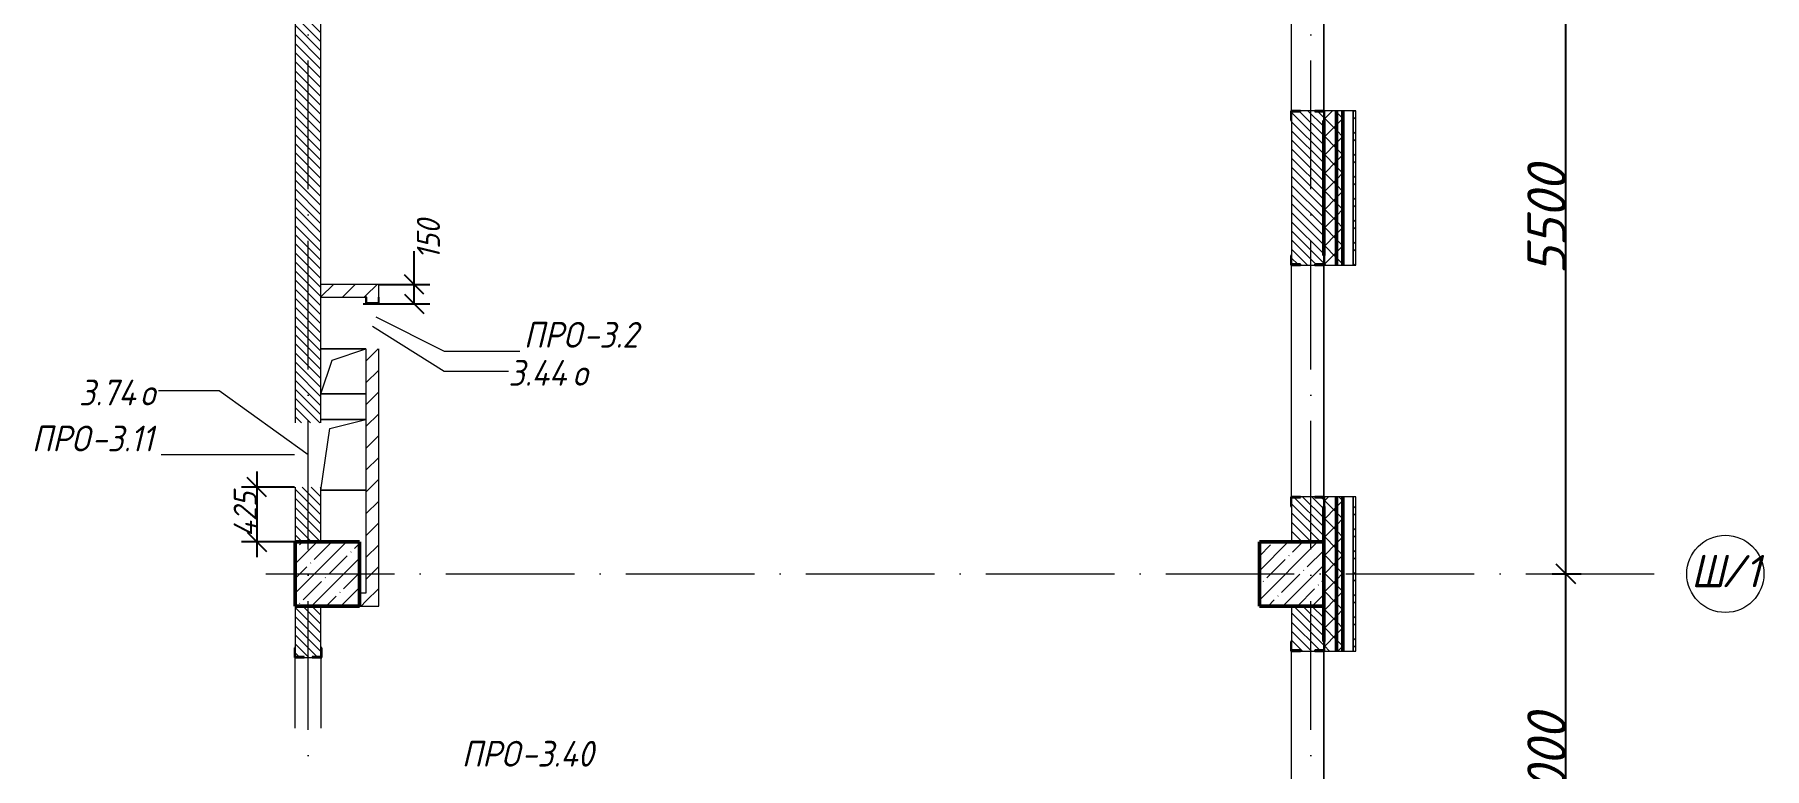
# Model space of a CAD drawing. Header units: millimetres. Extents: x -537608 to 253996, y -217170 to 186033.
# Drawn here: x -87463 to -74007, y 119004 to 124707 of the extents above; entities that cross this region are included whole.
import ezdxf

# ---------------------------------------------------------------- set-up
doc = ezdxf.new("R2010")
doc.units = ezdxf.units.MM
doc.linetypes.add('50_200_ШТРИХ_1Т_ш5_п1_п1_', pattern=[1400, 1000, -200, 0, -200])
for name, color, linetype, lineweight in [('A-____-____-DIMS', 7, 'Continuous', 9), ('A-FLOR-____-OTLN', 7, 'Continuous', 9), ('A-GENM-____-IDEN', 7, 'Continuous', 9), ('A-GENM-____-MCUT', 7, 'Continuous', 25), ('A-GENM-____-OTLN', 7, 'Continuous', 9), ('A-GENM-____-OTLN-1', 7, 'Continuous', 25), ('A-GLAZ-____-IDEN', 7, 'Continuous', 9), ('A-WALL-____-MCUT-2', 7, 'Continuous', 50), ('A-WALL-____-MCUT-3', 7, 'Continuous', 9), ('A-WALL-____-OTLN', 7, 'Continuous', 9), ('A-WALL-____-PATT-1', 7, 'Continuous', 9), ('A-WALL-FNSH-MCUT-1', 7, 'Continuous', 9), ('I-WALL-____-OTLN', 7, 'Continuous', 9), ('S-COLS-____-MCUT', 7, 'Continuous', 50), ('S-COLS-____-OTLN', 7, 'Continuous', 9), ('S-GRID-____-IDEN', 7, 'Continuous', 9), ('S-GRID-____-OTLN-1', 7, '50_200_ШТРИХ_1Т_ш5_п1_п1_', 9)]:
    doc.layers.add(name, color=color, linetype=linetype, lineweight=lineweight)
doc.styles.add('ISOCPEUR_I', font='isocpeui.ttf', dxfattribs={"height": 300})
doc.styles.add('ISOCPEUR_I_10', font='isocpeui.ttf', dxfattribs={"width": 0.9, "height": 180})
doc.styles.add('ISOCPEUR_I_9', font='isocpeui.ttf', dxfattribs={"width": 0.9, "height": 250})
doc.dimstyles.new('ISO-1_8_0_9К_СРЕДНИЙ_Кладочные_3', dxfattribs={"dimscale": 304.8, "dimtxt": 179.276612, "dimasz": 0.492126, "dimexe": 0.393701, "dimexo": 0, "dimgap": 0, "dimtad": 1, "dimdec": 3, "dimrnd": 0.001, "dimdsep": 46, "dimtxsty": 'ISOCPEUR_I_10', "dimblk1": 'OBLIQUE', "dimblk2": 'OBLIQUE', "dimsah": 1, "dimcen": 0.09, "dimdle": 0.393701, "dimazin": 0, "dimtfac": 1, "dimtdec": 4, "dimtix": 1, "dimtmove": 0, "dimatfit": 3, "dimfxl": 1, "dimtvp": 1, "dimtolj": 1, "dimtzin": 0, "dimarcsym": 2})
doc.dimstyles.new('ISO-1_8_0_9К_СРЕДНИЙ_Кладочные_4', dxfattribs={"dimscale": 304.8, "dimtxt": 179.276612, "dimasz": 0.492126, "dimexe": 0.393701, "dimexo": 0, "dimgap": 0, "dimtad": 1, "dimdec": 3, "dimrnd": 0.001, "dimdsep": 46, "dimtxsty": 'ISOCPEUR_I_10', "dimblk1": 'OBLIQUE', "dimblk2": 'OBLIQUE', "dimsah": 1, "dimcen": 0.09, "dimdle": 0.393701, "dimazin": 0, "dimtfac": 1, "dimtdec": 4, "dimtix": 1, "dimtmove": 1, "dimatfit": 3, "dimfxl": 1, "dimtvp": 1, "dimtolj": 1, "dimtzin": 0, "dimarcsym": 2})
doc.dimstyles.new('ISO-2_5_0_9К_БОЛЬШОЙ_ОСИ', dxfattribs={"dimscale": 304.8, "dimtxt": 248.995294, "dimasz": 0.492126, "dimexe": 0.393701, "dimexo": 0, "dimgap": 0, "dimtad": 1, "dimdec": 0, "dimzin": 0, "dimdsep": 46, "dimtxsty": 'ISOCPEUR_I', "dimblk1": 'OBLIQUE', "dimblk2": 'OBLIQUE', "dimsah": 1, "dimcen": 0.09, "dimdle": 0.393701, "dimazin": 0, "dimtfac": 1, "dimtdec": 4, "dimtix": 1, "dimtmove": 0, "dimatfit": 3, "dimfxl": 1, "dimtvp": 1, "dimtolj": 1, "dimtzin": 0, "dimarcsym": 2})
pattern_1 = [(45, (-178684.97, 83184.24), (-70.71068, 70.71068), []), (135, (-178684.97, 83184.24), (-70.71068, -70.71068), [])]
pattern_2 = [(135, (-178684.97, 83184.237), (-35.35534, -35.35534), [])]
pattern_3 = [(45, (-178684.97, 83184.24), (-84.85281, 84.85281), [])]

# ---------------------------------------------------------------- blocks, each defined once
blk = doc.blocks.new('BSC_Колонна _Прямоугольная - 500х500-V35-АР1_План отверстий 3 этажа в осях 1-64_А-ГГ')
at = {"layer": 'S-COLS-____-OTLN'}
h = blk.add_hatch(dxfattribs=at)
h.set_pattern_fill('FP_72', color=256, style=0, pattern_type=2)
h.set_pattern_definition([(45, (-101000, -37331.04), (-114.04925, 114.04925), []), (45, (-100885.95, -37331.04), (-114.04925, 114.04925), [201.613, -40.323, 3.353, -36.97])])
h.paths.add_polyline_path([(-250, -250), (250, -250), (250, 250), (-250, 250)], flags=0)
at = {"layer": 'S-COLS-____-MCUT'}
for p, q in [((250, 250), (-250, 250)), ((-250, 250), (-250, -250)), ((250, -250), (250, 250)), ((-250, -250), (250, -250))]:
    blk.add_line(p, q, dxfattribs=at)
blk = doc.blocks.new('BSC_Колонна _Прямоугольная - 500х500-V36-АР1_План отверстий 3 этажа в осях 1-64_А-ГГ')
at = {"layer": 'S-COLS-____-OTLN'}
h = blk.add_hatch(dxfattribs=at)
h.set_pattern_fill('FP_73', color=256, style=0, pattern_type=2)
h.set_pattern_definition([(45, (-93500, -37331.04), (-114.04925, 114.04925), []), (45, (-93385.95, -37331.04), (-114.04925, 114.04925), [201.613, -40.323, 3.353, -36.97])])
h.paths.add_polyline_path([(-250, -250), (250, -250), (250, 250), (-250, 250)], flags=0)
at = {"layer": 'S-COLS-____-MCUT'}
for p, q in [((250, 250), (-250, 250)), ((-250, 250), (-250, -250)), ((250, -250), (250, 250)), ((-250, -250), (250, -250))]:
    blk.add_line(p, q, dxfattribs=at)
blk = doc.blocks.new('Фахверк_СКБ_Уголок - 250_2700-27497298-АР1_План отверстий 3 этажа в осях 1-64_А-ГГ')
at = {"layer": 'A-GENM-____-MCUT'}
for p, q in [((200, 181), (125, 181)), ((125, 181), (125, 106)), ((131, 106), (131, 175)), ((131, 175), (200, 175)), ((200, 175), (200, 181)), ((125, 106), (131, 106)), ((131, -6), (125, -6)), ((125, -6), (125, -81)), ((125, -81), (200, -81)), ((131, -75), (131, -6)), ((200, -75), (131, -75)), ((200, -81), (200, -75))]:
    blk.add_line(p, q, dxfattribs=at)
blk = doc.blocks.new('Фахверк_СКБ_Уголок - 200_3960-28268576-АР1_План отверстий 3 этажа в осях 1-64_А-ГГ')
at = {"layer": 'A-GENM-____-MCUT'}
for p, q in [((200, 156), (125, 156)), ((125, 156), (125, 81)), ((131, 81), (131, 150)), ((131, 150), (200, 150)), ((200, 150), (200, 156)), ((125, 81), (131, 81)), ((131, 19), (125, 19)), ((125, 19), (125, -56)), ((131, -50), (131, 19)), ((125, -56), (200, -56)), ((200, -50), (131, -50)), ((200, -56), (200, -50))]:
    blk.add_line(p, q, dxfattribs=at)
blk = doc.blocks.new('AR_Отверстие прямоугольное _в плите_ - AR_Отверстие прямоугольное _в плите_-30552844-АР1_План отверстий 3 этажа в осях 1-64_А-ГГ')
at = {"layer": 'A-GENM-____-OTLN'}
for p, q in [((175, 175), (-175, 175)), ((-87, 87), (175, 175)), ((-175, -175), (-87, 87)), ((-175, -175), (175, -175))]:
    blk.add_line(p, q, dxfattribs=at)
blk = doc.blocks.new('AR_Отверстие прямоугольное _в плите_ - AR_Отверстие прямоугольное _в плите_-30552585-АР1_План отверстий 3 этажа в осях 1-64_А-ГГ')
at = {"layer": 'A-GENM-____-OTLN'}
for p, q in [((175, 275), (-175, 275)), ((-105, 205), (175, 275)), ((-175, -275), (-105, 205)), ((-175, -275), (175, -275))]:
    blk.add_line(p, q, dxfattribs=at)
blk = doc.blocks.new('154_Фахверк_СКБ_Швеллер - Тип_100_3960_зеркало-28515619-АР1_План отверстий 3 этажа в осях 1-64_А-ГГ')
at = {"layer": 'A-GENM-____-MCUT'}
for p, q in [((175, 50), (125, 50)), ((125, 50), (125, -50)), ((128, 47), (175, 47)), ((128, -47), (128, 47)), ((175, 47), (175, 50)), ((125, -50), (175, -50)), ((175, -47), (128, -47)), ((175, -50), (175, -47))]:
    blk.add_line(p, q, dxfattribs=at)
blk = doc.blocks.new('Ось сетки - Круг_Ø6_00__ISO-2_5_0_9K_-25732049-АР1_План отверстий 3 этажа в осях 1-64_А-ГГ')
at = {"layer": 'S-GRID-____-IDEN'}
blk.add_circle((0, 0), 3, dxfattribs=at)
blk = doc.blocks.new('_Oblique')
at = {"color": 0, "linetype": 'ByBlock', "lineweight": -2}
blk.add_line((-0.5, -0.5), (0.5, 0.5), dxfattribs=at)
blk = doc.blocks.new('*D1164')
at = {"layer": 'A-____-____-DIMS', "color": 0, "lineweight": -2, "transparency": 16777216}
for p, q in [((-75551, 117395), (-75551, 120635)), ((-75657, 120515), (-75431, 120515)), ((-75657, 117515), (-75431, 117515))]:
    blk.add_line(p, q, dxfattribs=at)
at = {"layer": 'Defpoints', "color": 0, "transparency": 16777216}
for p in [(-75657, 120515), (-75551, 120515), (-75657, 117515)]:
    blk.add_point(p, dxfattribs=at)
at = {"layer": 'A-____-____-DIMS', "color": 0, "lineweight": -2, "transparency": 16777216, "xscale": 150, "yscale": 150, "zscale": 150}
for p, rotation in [((-75551, 120515), 90), ((-75551, 117515), 270)]:
    blk.add_blockref('_Oblique', p, dxfattribs=dict(at, rotation=rotation))
at = {"layer": 'A-____-____-DIMS', "color": 0, "transparency": 16777216, "insert": (-75701, 119015), "char_height": 300, "width": 758.48, "attachment_point": 5, "rotation": 90, "style": 'ISOCPEUR_I'}
blk.add_mtext('\\A1;3000', dxfattribs=at)
blk = doc.blocks.new('*D1165')
at = {"layer": 'A-____-____-DIMS', "color": 0, "lineweight": -2, "transparency": 16777216}
for p, q in [((-75551, 120395), (-75551, 126135)), ((-75657, 126015), (-75431, 126015)), ((-75657, 120515), (-75431, 120515))]:
    blk.add_line(p, q, dxfattribs=at)
at = {"layer": 'Defpoints', "color": 0, "transparency": 16777216}
for p in [(-75657, 126015), (-75551, 126015), (-75657, 120515)]:
    blk.add_point(p, dxfattribs=at)
at = {"layer": 'A-____-____-DIMS', "color": 0, "lineweight": -2, "transparency": 16777216, "xscale": 150, "yscale": 150, "zscale": 150}
for p, rotation in [((-75551, 126015), 90), ((-75551, 120515), 270)]:
    blk.add_blockref('_Oblique', p, dxfattribs=dict(at, rotation=rotation))
at = {"layer": 'A-____-____-DIMS', "color": 0, "transparency": 16777216, "insert": (-75701, 123265), "char_height": 300, "width": 758.48, "attachment_point": 5, "rotation": 90, "style": 'ISOCPEUR_I'}
blk.add_mtext('\\A1;5500', dxfattribs=at)
blk = doc.blocks.new('*D1248')
at = {"layer": 'A-____-____-DIMS', "color": 0, "lineweight": -2, "transparency": 16777216}
for p, q in [((-85734, 121310), (-85734, 120645)), ((-85441, 121190), (-85854, 121190)), ((-85435, 120765), (-85854, 120765))]:
    blk.add_line(p, q, dxfattribs=at)
at = {"layer": 'Defpoints', "color": 0, "transparency": 16777216}
for p in [(-85441, 121190), (-85734, 120765), (-85435, 120765)]:
    blk.add_point(p, dxfattribs=at)
at = {"layer": 'A-____-____-DIMS', "color": 0, "lineweight": -2, "transparency": 16777216, "xscale": 150, "yscale": 150, "zscale": 150}
for p, rotation in [((-85734, 121190), 90), ((-85734, 120765), 270)]:
    blk.add_blockref('_Oblique', p, dxfattribs=dict(at, rotation=rotation))
at = {"layer": 'A-____-____-DIMS', "color": 0, "transparency": 16777216, "insert": (-85824, 120978), "char_height": 180, "width": 426.13, "attachment_point": 5, "rotation": 90, "style": 'ISOCPEUR_I_10'}
blk.add_mtext('\\A1;425', dxfattribs=at)
blk = doc.blocks.new('*D1252')
at = {"layer": 'A-____-____-DIMS', "color": 0, "lineweight": -2, "transparency": 16777216}
for p, q in [((-84509, 122765), (-84509, 123023)), ((-84509, 122615), (-84509, 122885)), ((-84785, 122765), (-84389, 122765)), ((-84907, 122615), (-84389, 122615))]:
    blk.add_line(p, q, dxfattribs=at)
at = {"layer": 'Defpoints', "color": 0, "transparency": 16777216}
for p in [(-84785, 122765), (-84907, 122615), (-84509, 122615)]:
    blk.add_point(p, dxfattribs=at)
at = {"layer": 'A-____-____-DIMS', "color": 0, "lineweight": -2, "transparency": 16777216, "xscale": 150, "yscale": 150, "zscale": 150}
for p, rotation in [((-84509, 122765), 90), ((-84509, 122615), 270)]:
    blk.add_blockref('_Oblique', p, dxfattribs=dict(at, rotation=rotation))
at = {"layer": 'A-____-____-DIMS', "color": 0, "transparency": 16777216, "insert": (-84489, 122959), "char_height": 180, "width": 368.21, "attachment_point": 1, "rotation": 90, "line_spacing_factor": 1.149209, "style": 'ISOCPEUR_I_10'}
blk.add_mtext('\\A1;150', dxfattribs=at)

msp = doc.modelspace()

# ---------------------------------------------------------------- hatches: boundary and pattern name
at = {"layer": 'A-WALL-____-PATT-1'}
h = msp.add_hatch(dxfattribs=at)
h.set_pattern_fill('FP_1', color=256, style=0, pattern_type=2)
h.set_pattern_definition(pattern_1)
h.paths.add_polyline_path([(-77334.9702, 81165.2788), (-77334.9702, 82115.2788), (-77428.9702, 82115.2788), (-77428.9702, 82040.2788), (-77434.9702, 82040.2788), (-77434.9702, 81165.2788)], flags=0)
h.paths.add_polyline_path([(-77428.9702, 83915.2788), (-77334.9702, 83915.2788), (-77334.9702, 85115.2788), (-77428.9702, 85115.2788), (-77428.9702, 85040.2788), (-77434.9702, 85040.2788), (-77434.9702, 83990.2788), (-77428.9702, 83990.2788), (-77428.9702, 83918.2901)], flags=0)
h.paths.add_polyline_path([(-77334.9702, 86915.2788), (-77334.9702, 88115.2788), (-77428.9702, 88115.2788), (-77428.9702, 88040.2788), (-77434.9702, 88040.2788), (-77434.9702, 86990.2788), (-77428.9702, 86990.2788), (-77428.9702, 86915.2788)], flags=0)
h.paths.add_polyline_path([(-77334.9702, 89915.2788), (-77334.9702, 91115.2788), (-77428.9702, 91115.2788), (-77428.9702, 91040.2788), (-77434.9702, 91040.2788), (-77434.9702, 89990.2788), (-77428.9702, 89990.2788), (-77428.9702, 89915.2788)], flags=0)
h.paths.add_polyline_path([(-77428.9702, 92915.2788), (-77334.9702, 92915.2788), (-77334.9702, 94115.2788), (-77428.9702, 94115.2788), (-77428.9702, 94040.2788), (-77434.9702, 94040.2788), (-77434.9702, 92990.2788), (-77428.9702, 92990.2788), (-77428.9702, 92921.2788)], flags=0)
h.paths.add_polyline_path([(-77428.9702, 98915.2788), (-77334.9702, 98915.2788), (-77334.9702, 100115.2788), (-77428.9702, 100115.2788), (-77428.9702, 100040.2788), (-77434.9702, 100040.2788), (-77434.9702, 98990.2788), (-77428.9702, 98990.2788), (-77428.9702, 98921.2788)], flags=0)
h.paths.add_polyline_path([(-77428.9702, 101915.2788), (-77334.9702, 101915.2788), (-77334.9702, 103115.2788), (-77428.9702, 103115.2788), (-77428.9702, 103040.2788), (-77434.9702, 103040.2788), (-77434.9702, 101990.2788), (-77428.9702, 101990.2788), (-77428.9702, 101921.2788)], flags=0)
h.paths.add_polyline_path([(-77334.9702, 104915.2788), (-77334.9702, 106115.2788), (-77428.9702, 106115.2788), (-77428.9702, 106040.2788), (-77434.9702, 106040.2788), (-77434.9702, 104990.2788), (-77428.9702, 104990.2788), (-77428.9702, 104915.2788)], flags=0)
h.paths.add_polyline_path([(-77428.9702, 107915.2788), (-77334.9702, 107915.2788), (-77334.9702, 109115.2788), (-77428.9702, 109115.2788), (-77428.9702, 109040.2788), (-77434.9702, 109040.2788), (-77434.9702, 107990.2788), (-77428.9702, 107990.2788), (-77428.9702, 107921.2788)], flags=0)
h.paths.add_polyline_path([(-77334.9702, 110915.2788), (-77334.9702, 112115.2788), (-77428.9702, 112115.2788), (-77428.9702, 112040.2788), (-77434.9702, 112040.2788), (-77434.9702, 110990.2788), (-77428.9702, 110990.2788), (-77428.9702, 110915.2788)], flags=0)
h.paths.add_polyline_path([(-77334.9702, 116915.2788), (-77334.9702, 118115.2788), (-77428.9702, 118115.2788), (-77428.9702, 118040.2788), (-77434.9702, 118040.2788), (-77434.9702, 116990.2788), (-77428.9702, 116990.2788), (-77428.9702, 116915.2788)], flags=0)
h.paths.add_polyline_path([(-77428.9702, 119915.2788), (-77334.9702, 119915.2788), (-77334.9702, 121115.2788), (-77428.9702, 121115.2788), (-77428.9702, 121040.2788), (-77434.9702, 121040.2788), (-77434.9702, 119990.2788), (-77428.9702, 119990.2788), (-77428.9702, 119921.2788)], flags=0)
h.paths.add_polyline_path([(-77334.9702, 122915.2788), (-77334.9702, 124115.2788), (-77428.9702, 124115.2788), (-77428.9702, 124040.2788), (-77434.9702, 124040.2788), (-77434.9702, 122990.2788), (-77428.9702, 122990.2788), (-77428.9702, 122915.2788)], flags=0)
h.paths.add_polyline_path([(-77334.9702, 128915.2788), (-77334.9702, 129980.2788), (-77434.9702, 129980.2788), (-77434.9702, 128990.2788), (-77428.9702, 128990.2788), (-77428.9702, 128915.2788)], flags=0)
h = msp.add_hatch(dxfattribs=at)
h.set_pattern_fill('FP_1', color=256, style=0, pattern_type=2)
h.set_pattern_definition(pattern_1)
h.paths.add_polyline_path([(-77334.9702, 81115.2788), (-77284.9702, 81115.2788), (-77284.9702, 82115.2788), (-77334.9702, 82115.2788), (-77334.9702, 81165.2788)], flags=0)
h.paths.add_polyline_path([(-77334.9702, 83915.2788), (-77284.9702, 83915.2788), (-77284.9702, 85115.2788), (-77334.9702, 85115.2788), (-77334.9702, 83918.2901)], flags=0)
h.paths.add_polyline_path([(-77284.9702, 86915.2788), (-77284.9702, 88115.2788), (-77334.9702, 88115.2788), (-77334.9702, 86915.2788)], flags=0)
h.paths.add_polyline_path([(-77284.9702, 89915.2788), (-77284.9702, 91115.2788), (-77334.9702, 91115.2788), (-77334.9702, 89915.2788)], flags=0)
h.paths.add_polyline_path([(-77334.9702, 92915.2788), (-77284.9702, 92915.2788), (-77284.9702, 94115.2788), (-77334.9702, 94115.2788), (-77334.9702, 93378.6243)], flags=0)
h.paths.add_polyline_path([(-77334.9702, 98915.2788), (-77284.9702, 98915.2788), (-77284.9702, 100115.2788), (-77334.9702, 100115.2788), (-77334.9702, 99398.8369)], flags=0)
h.paths.add_polyline_path([(-77284.9702, 101915.2788), (-77284.9702, 103115.2788), (-77334.9702, 103115.2788), (-77334.9702, 101915.2788)], flags=0)
h.paths.add_polyline_path([(-77284.9702, 104915.2788), (-77284.9702, 106115.2788), (-77334.9702, 106115.2788), (-77334.9702, 104915.2788)], flags=0)
h.paths.add_polyline_path([(-77334.9702, 107915.2788), (-77284.9702, 107915.2788), (-77284.9702, 109115.2788), (-77334.9702, 109115.2788), (-77334.9702, 107999.1407)], flags=0)
h.paths.add_polyline_path([(-77334.9702, 110915.2788), (-77284.9702, 110915.2788), (-77284.9702, 112115.2788), (-77334.9702, 112115.2788), (-77334.9702, 111439.2622)], flags=0)
h.paths.add_polyline_path([(-77334.9702, 116915.2788), (-77284.9702, 116915.2788), (-77284.9702, 118115.2788), (-77334.9702, 118115.2788), (-77334.9702, 117459.4748)], flags=0)
h.paths.add_polyline_path([(-77284.9702, 119915.2788), (-77284.9702, 121115.2788), (-77334.9702, 121115.2788), (-77334.9702, 119915.2788)], flags=0)
h.paths.add_polyline_path([(-77334.9702, 122915.2788), (-77284.9702, 122915.2788), (-77284.9702, 124115.2788), (-77334.9702, 124115.2788), (-77334.9702, 123479.6874)], flags=0)
h.paths.add_polyline_path([(-77334.9702, 128915.2788), (-77284.9702, 128915.2788), (-77284.9702, 129980.2788), (-77334.9702, 129980.2788), (-77334.9702, 129499.9001)], flags=0)
h = msp.add_hatch(dxfattribs=at)
h.set_pattern_fill('FP_3', color=256, style=0, pattern_type=2)
h.set_pattern_definition([(45, (-178684.97, 83184.24), (-85.53659, 85.53659), []), (45, (-178627.95, 83184.24), (-85.53659, 85.53659), [])])
h.paths.add_polyline_path([(-77204.9702, 81015.2788), (-77184.9702, 81015.2788), (-77184.9702, 82115.2788), (-77204.9702, 82115.2788), (-77204.9702, 81035.2788)], flags=0)
h.paths.add_polyline_path([(-77184.9702, 83915.2788), (-77184.9702, 85115.2788), (-77204.9702, 85115.2788), (-77204.9702, 83915.2788)], flags=0)
h.paths.add_polyline_path([(-77204.9702, 86915.2788), (-77184.9702, 86915.2788), (-77184.9702, 88115.2788), (-77204.9702, 88115.2788), (-77204.9702, 87358.4116)], flags=0)
h.paths.add_polyline_path([(-77204.9702, 89915.2788), (-77184.9702, 89915.2788), (-77184.9702, 91115.2788), (-77204.9702, 91115.2788), (-77204.9702, 89938.5028)], flags=0)
h.paths.add_polyline_path([(-77184.9702, 92915.2788), (-77184.9702, 94115.2788), (-77204.9702, 94115.2788), (-77204.9702, 92915.2788)], flags=0)
h.paths.add_polyline_path([(-77184.9702, 98915.2788), (-77184.9702, 100115.2788), (-77204.9702, 100115.2788), (-77204.9702, 98915.2788)], flags=0)
h.paths.add_polyline_path([(-77184.9702, 101915.2788), (-77184.9702, 103115.2788), (-77204.9702, 103115.2788), (-77204.9702, 101915.2788)], flags=0)
h.paths.add_polyline_path([(-77184.9702, 104915.2788), (-77184.9702, 106115.2788), (-77204.9702, 106115.2788), (-77204.9702, 104915.2788)], flags=0)
h.paths.add_polyline_path([(-77204.9702, 107915.2788), (-77184.9702, 107915.2788), (-77184.9702, 109115.2788), (-77204.9702, 109115.2788), (-77204.9702, 107999.1407)], flags=0)
h.paths.add_polyline_path([(-77184.9702, 110915.2788), (-77184.9702, 112115.2788), (-77204.9702, 112115.2788), (-77204.9702, 110915.2788)], flags=0)
h.paths.add_polyline_path([(-77184.9702, 116915.2788), (-77184.9702, 118115.2788), (-77204.9702, 118115.2788), (-77204.9702, 116915.2788)], flags=0)
h.paths.add_polyline_path([(-77204.9702, 119915.2788), (-77184.9702, 119915.2788), (-77184.9702, 121115.2788), (-77204.9702, 121115.2788), (-77204.9702, 120039.5659)], flags=0)
h.paths.add_polyline_path([(-77184.9702, 122915.2788), (-77184.9702, 124115.2788), (-77204.9702, 124115.2788), (-77204.9702, 122915.2788)], flags=0)
h.paths.add_polyline_path([(-77184.9702, 128915.2788), (-77184.9702, 129980.2788), (-77204.9702, 129980.2788), (-77204.9702, 128915.2788)], flags=0)
h = msp.add_hatch(dxfattribs=at)
h.set_pattern_fill('FP_6', color=256, style=0, pattern_type=2)
h.set_pattern_definition(pattern_2)
h.paths.add_polyline_path([(-85234.9702, 120765.2788), (-85234.9702, 121190.2788), (-85434.9702, 121190.2788), (-85434.9702, 120765.2788)], flags=0)
h.paths.add_polyline_path([(-85234.9702, 121690.2788), (-85234.9702, 125615.2788), (-85434.9702, 125615.2788), (-85434.9702, 121690.2788)], flags=0)
h = msp.add_hatch(dxfattribs=at)
h.set_pattern_fill('FP_6', color=256, style=0, pattern_type=2)
h.set_pattern_definition(pattern_2)
h.paths.add_polyline_path([(-77684.9702, 120765.2788), (-77434.9702, 120765.2788), (-77434.9702, 121109.2788), (-77503.9702, 121109.2788), (-77503.9702, 121115.2788), (-77615.9702, 121115.2788), (-77615.9702, 121109.2788), (-77684.9702, 121109.2788), (-77684.9702, 121040.2788)], flags=0)
h.paths.add_polyline_path([(-77615.9702, 122915.2788), (-77503.9702, 122915.2788), (-77503.9702, 122921.2788), (-77434.9702, 122921.2788), (-77434.9702, 124109.2788), (-77503.9702, 124109.2788), (-77503.9702, 124115.2788), (-77615.9702, 124115.2788), (-77615.9702, 124109.2788), (-77684.9702, 124109.2788), (-77684.9702, 122921.2788), (-77615.9702, 122921.2788)], flags=0)
h = msp.add_hatch(dxfattribs=at)
h.set_pattern_fill('FP_4', color=256, style=0, pattern_type=2)
h.set_pattern_definition(pattern_3)
h.paths.add_polyline_path([(-84884.9702, 122665.2788), (-84884.9702, 122765.2788), (-85234.9702, 122765.2788), (-85234.9702, 122665.2788)], flags=0)
h = msp.add_hatch(dxfattribs=at)
h.set_pattern_fill('FP_4', color=256, style=0, pattern_type=2)
h.set_pattern_definition(pattern_3)
h.paths.add_polyline_path([(-84784.9702, 120265.2788), (-84784.9702, 122265.2788), (-84884.9702, 122265.2788), (-84884.9702, 120265.2788)], flags=0)
h.paths.add_polyline_path([(-84791.0952, 122618.2788), (-84787.9702, 122618.2788), (-84787.9702, 122665.2788), (-84784.9702, 122665.2788), (-84784.9702, 122765.2788), (-84884.9702, 122765.2788), (-84884.9702, 122665.2788), (-84881.9702, 122665.2788), (-84881.9702, 122618.2788)], flags=0)
h = msp.add_hatch(dxfattribs=at)
h.set_pattern_fill('FP_4', color=256, style=0, pattern_type=2)
h.set_pattern_definition(pattern_3)
h.paths.add_polyline_path([(-84884.9702, 120265.2788), (-84884.9702, 120365.2788), (-84934.9702, 120365.2788), (-84934.9702, 120265.2788)], flags=0)
h = msp.add_hatch(dxfattribs=at)
h.set_pattern_fill('FP_6', color=256, style=0, pattern_type=2)
h.set_pattern_definition(pattern_2)
h.paths.add_polyline_path([(-85434.9702, 117765.2788), (-85234.9702, 117765.2788), (-85234.9702, 118159.2788), (-85303.9702, 118159.2788), (-85303.9702, 118165.2788), (-85365.9702, 118165.2788), (-85365.9702, 118159.2788), (-85434.9702, 118159.2788), (-85434.9702, 118090.2788)], flags=0)
h.paths.add_polyline_path([(-85303.9702, 119865.2788), (-85303.9702, 119871.2788), (-85234.9702, 119871.2788), (-85234.9702, 120265.2788), (-85434.9702, 120265.2788), (-85434.9702, 119871.2788), (-85365.9702, 119871.2788), (-85365.9702, 119865.2788)], flags=0)
h = msp.add_hatch(dxfattribs=at)
h.set_pattern_fill('FP_6', color=256, style=0, pattern_type=2)
h.set_pattern_definition(pattern_2)
h.paths.add_polyline_path([(-77503.9702, 117765.2788), (-77434.9702, 117765.2788), (-77434.9702, 118109.2788), (-77503.9702, 118109.2788), (-77503.9702, 118115.2788), (-77615.9702, 118115.2788), (-77615.9702, 118109.2788), (-77684.9702, 118109.2788), (-77684.9702, 117765.2788)], flags=0)
h.paths.add_polyline_path([(-77503.9702, 119915.2788), (-77503.9702, 119921.2788), (-77434.9702, 119921.2788), (-77434.9702, 120265.2788), (-77684.9702, 120265.2788), (-77684.9702, 119921.2788), (-77615.9702, 119921.2788), (-77615.9702, 119915.2788)], flags=0)

# ---------------------------------------------------------------- linework, layer by layer
at = {"layer": 'A-FLOR-____-OTLN'}
for p, q in [((-85234.9702, 122265.2788), (-84884.9702, 122265.2788)), ((-84884.9702, 121915.2788), (-85234.9702, 121915.2788)), ((-85234.9702, 121715.2788), (-84884.9702, 121715.2788)), ((-84884.9702, 121165.2788), (-85234.9702, 121165.2788))]:
    msp.add_line(p, q, dxfattribs=at)
at = {"layer": 'A-GENM-____-IDEN'}
for p, q in [((-84807.2646, 122512.6697), (-84276.0568, 122246.2643)), ((-84276.0568, 122246.2643), (-83686.8868, 122246.2643)), ((-85440.9702, 121440.2788), (-86477.184, 121440.2788))]:
    msp.add_line(p, q, dxfattribs=at)
at = {"layer": 'A-GLAZ-____-IDEN'}
for p, q in [((-84834.9702, 122440.2788), (-84276.0568, 122090.2326)), ((-84276.0568, 122090.2326), (-83776.5435, 122090.2326)), ((-86026.8151, 121937.1187), (-86498.4508, 121937.1187)), ((-85334.9702, 121440.2788), (-86026.8151, 121937.1187))]:
    msp.add_line(p, q, dxfattribs=at)
at = {"layer": 'A-WALL-____-MCUT-2'}
for p, q in [((-77334.9702, 122915.2788), (-77334.9702, 124115.2788)), ((-77284.9702, 122915.2788), (-77284.9702, 124115.2788)), ((-77434.9702, 124040.2788), (-77434.9702, 122990.2788)), ((-77334.9702, 119915.2788), (-77334.9702, 121115.2788)), ((-77284.9702, 119915.2788), (-77284.9702, 121115.2788)), ((-77434.9702, 121040.2788), (-77434.9702, 120765.2788)), ((-77434.9702, 120265.2788), (-77434.9702, 119990.2788))]:
    msp.add_line(p, q, dxfattribs=at)
at = {"layer": 'A-WALL-____-MCUT-3'}
for p, q in [((-85434.9702, 125615.2788), (-85434.9702, 121690.2788)), ((-85234.9702, 121690.2788), (-85234.9702, 125615.2788)), ((-77503.9702, 124115.2788), (-77615.9702, 124115.2788)), ((-77204.9702, 124115.2788), (-77428.9702, 124115.2788)), ((-77204.9702, 122915.2788), (-77204.9702, 124115.2788)), ((-77684.9702, 124040.2788), (-77684.9702, 122990.2788)), ((-77615.9702, 122915.2788), (-77503.9702, 122915.2788)), ((-77428.9702, 122915.2788), (-77204.9702, 122915.2788)), ((-85434.9702, 121190.2788), (-85434.9702, 120765.2788)), ((-85234.9702, 120765.2788), (-85234.9702, 121190.2788)), ((-77503.9702, 121115.2788), (-77615.9702, 121115.2788)), ((-77204.9702, 121115.2788), (-77428.9702, 121115.2788)), ((-77204.9702, 119915.2788), (-77204.9702, 121115.2788)), ((-77684.9702, 121040.2788), (-77684.9702, 120765.2788)), ((-85434.9702, 120265.2788), (-85434.9702, 119940.2788)), ((-85234.9702, 119940.2788), (-85234.9702, 120265.2788)), ((-77684.9702, 120265.2788), (-77684.9702, 119990.2788)), ((-77615.9702, 119915.2788), (-77503.9702, 119915.2788)), ((-77428.9702, 119915.2788), (-77204.9702, 119915.2788)), ((-85365.9702, 119865.2788), (-85303.9702, 119865.2788))]:
    msp.add_line(p, q, dxfattribs=at)
at = {"layer": 'A-WALL-____-OTLN'}
for p, q in [((-77684.9702, 124115.2788), (-77684.9702, 125615.2788)), ((-77434.9702, 124115.2788), (-77434.9702, 125615.2788)), ((-77434.9702, 125615.2788), (-77434.9702, 124115.2788)), ((-77684.9702, 121115.2788), (-77684.9702, 122915.2788)), ((-77434.9702, 121115.2788), (-77434.9702, 122915.2788)), ((-77434.9702, 122915.2788), (-77434.9702, 121115.2788)), ((-77684.9702, 118115.2788), (-77684.9702, 119915.2788)), ((-77434.9702, 118115.2788), (-77434.9702, 119915.2788)), ((-77434.9702, 119915.2788), (-77434.9702, 118115.2788))]:
    msp.add_line(p, q, dxfattribs=at)
at = {"layer": 'A-WALL-FNSH-MCUT-1'}
for p, q in [((-77184.9702, 124115.2788), (-77204.9702, 124115.2788)), ((-77204.9702, 124115.2788), (-77204.9702, 122915.2788)), ((-77184.9702, 122915.2788), (-77184.9702, 124115.2788)), ((-77204.9702, 122915.2788), (-77184.9702, 122915.2788)), ((-84784.9702, 122765.2788), (-85234.9702, 122765.2788)), ((-84784.9702, 122665.2788), (-84784.9702, 122765.2788)), ((-85234.9702, 122665.2788), (-84884.9702, 122665.2788)), ((-84884.9702, 122265.2788), (-84884.9702, 120365.2788)), ((-84784.9702, 120265.2788), (-84784.9702, 122265.2788)), ((-77184.9702, 121115.2788), (-77204.9702, 121115.2788)), ((-77204.9702, 121115.2788), (-77204.9702, 119915.2788)), ((-77184.9702, 119915.2788), (-77184.9702, 121115.2788)), ((-84884.9702, 120365.2788), (-84934.9702, 120365.2788)), ((-84934.9702, 120265.2788), (-84784.9702, 120265.2788)), ((-77204.9702, 119915.2788), (-77184.9702, 119915.2788))]:
    msp.add_line(p, q, dxfattribs=at)
at = {"layer": 'I-WALL-____-OTLN'}
for p, q in [((-85434.9702, 119315.2788), (-85434.9702, 119865.2788)), ((-85234.9702, 119865.2788), (-85234.9702, 119315.2788))]:
    msp.add_line(p, q, dxfattribs=at)
at = {"layer": 'S-GRID-____-OTLN-1'}
for p, q in [((-85334.9702, 78701.6305), (-85334.9702, 133065.1964)), ((-77534.9702, 78701.6305), (-77534.9702, 133065.1964)), ((-85663.7058, 120515.2788), (-74610.5636, 120515.2788))]:
    msp.add_line(p, q, dxfattribs=at)

# ---------------------------------------------------------------- block references
at = {"layer": 'A-GENM-____-OTLN'}
for name, p in [('AR_Отверстие прямоугольное _в плите_ - AR_Отверстие прямоугольное _в плите_-30552844-АР1_План отверстий 3 этажа в осях 1-64_А-ГГ', (-85059.9702, 122090.2788)), ('AR_Отверстие прямоугольное _в плите_ - AR_Отверстие прямоугольное _в плите_-30552585-АР1_План отверстий 3 этажа в осях 1-64_А-ГГ', (-85059.9702, 121440.2788))]:
    msp.add_blockref(name, p, dxfattribs=at)
at = {"layer": 'A-GENM-____-OTLN-1'}
for name, p, rotation in [('Фахверк_СКБ_Уголок - 250_2700-27497298-АР1_План отверстий 3 этажа в осях 1-64_А-ГГ', (-77609.9702, 124240.2788), 269.9999999999999), ('Фахверк_СКБ_Уголок - 250_2700-27497298-АР1_План отверстий 3 этажа в осях 1-64_А-ГГ', (-77509.9702, 122790.2788), 89.9999999999999), ('154_Фахверк_СКБ_Швеллер - Тип_100_3960_зеркало-28515619-АР1_План отверстий 3 этажа в осях 1-64_А-ГГ', (-84834.9702, 122490.2788), 90), ('Фахверк_СКБ_Уголок - 250_2700-27497298-АР1_План отверстий 3 этажа в осях 1-64_А-ГГ', (-77609.9702, 121240.2788), 269.9999999999999), ('Фахверк_СКБ_Уголок - 200_3960-28268576-АР1_План отверстий 3 этажа в осях 1-64_А-ГГ', (-85284.9702, 119740.2788), 89.9999999999999), ('Фахверк_СКБ_Уголок - 250_2700-27497298-АР1_План отверстий 3 этажа в осях 1-64_А-ГГ', (-77509.9702, 119790.2788), 89.9999999999999)]:
    msp.add_blockref(name, p, dxfattribs=dict(at, rotation=rotation))
at = {"layer": 'S-COLS-____-OTLN'}
for name, p in [('BSC_Колонна _Прямоугольная - 500х500-V36-АР1_План отверстий 3 этажа в осях 1-64_А-ГГ', (-85184.9702, 120515.2788)), ('BSC_Колонна _Прямоугольная - 500х500-V35-АР1_План отверстий 3 этажа в осях 1-64_А-ГГ', (-77684.9702, 120515.2788))]:
    msp.add_blockref(name, p, dxfattribs=at)
at = {"layer": 'S-GRID-____-IDEN', "xscale": 99.99999999999993, "yscale": 99.99999999999993, "zscale": 99.99999999999993, "rotation": 269.9999999999995}
msp.add_blockref('Ось сетки - Круг_Ø6_00__ISO-2_5_0_9K_-25732049-АР1_План отверстий 3 этажа в осях 1-64_А-ГГ', (-74310.5636, 120515.2788), dxfattribs=at)

# ---------------------------------------------------------------- texts
at = {"layer": 'A-GENM-____-IDEN', "char_height": 200, "attachment_point": 1, "style": 'ISOCPEUR_I_9'}
for s, insert, width in [('ПРО', (-83657.2935, 122473.3804), 562.784625), ('-3.2', (-83192.9497, 122473.3804), 548.35425), ('ПРО', (-87483.8095, 121667.395), 562.784625), ('-3.11', (-87019.4657, 121667.395), 620.506125), ('ПРО', (-84139.7963, 119217.395), 562.784625), ('-3.40', (-83675.4526, 119217.395), 735.949125)]:
    msp.add_mtext(s, dxfattribs=dict(at, insert=insert, width=width))
at = {"layer": 'A-GLAZ-____-IDEN', "char_height": 200, "attachment_point": 1, "style": 'ISOCPEUR_I_9'}
for s, insert, width in [('3.44', (-83776.5435, 122177.8472), 606.07575), ('\\fISOCPEUR|b0|i1|c204|p34|;\\W.9;о', (-83276.481, 122177.8472), 158.734125), ('3.74', (-87117.3013, 122024.7333), 577.215), ('\\fISOCPEUR|b0|i1|c204|p34|;\\W.9;о', (-86641.0513, 122024.7333), 158.734125)]:
    msp.add_mtext(s, dxfattribs=dict(at, insert=insert, width=width))
at = {"layer": 'S-GRID-____-IDEN', "char_height": 250, "attachment_point": 1, "style": 'ISOCPEUR_I'}
for s, insert, width in [('\\fISOCPEUR|b0|i1|c204|p34|;\\W.9;Ш', (-74575.0431, 120661.9113), 281.392312), ('/1', (-74342.8712, 120661.9113), 346.329)]:
    msp.add_mtext(s, dxfattribs=dict(at, insert=insert, width=width))

# ---------------------------------------------------------------- dimensions: what is measured, and where the dimension line sits
at = {"layer": 'A-____-____-DIMS'}
for base, p1, p2, dimstyle, override, picture, middle in [((-75550.7287, 126015.2788), (-75656.7947, 120515.2788), (-75656.7947, 126015.2788), 'ISO-2_5_0_9К_БОЛЬШОЙ_ОСИ', {"dimpost": '<>', "dimfxl": 5500}, '*D1165', (-75700.7287, 123265.2788)), ((-85733.9261, 120765.2788), (-85440.9702, 121190.2788), (-85434.9702, 120765.2788), 'ISO-1_8_0_9К_СРЕДНИЙ_Кладочные_4', {"dimpost": '<>', "dimfxl": 425.042351}, '*D1248', (-85823.9261, 120977.7788)), ((-75550.7287, 120515.2788), (-75656.7947, 117515.2788), (-75656.7947, 120515.2788), 'ISO-2_5_0_9К_БОЛЬШОЙ_ОСИ', {"dimpost": '<>', "dimfxl": 3000}, '*D1164', (-75700.7287, 119015.2788))]:
    dim = msp.add_linear_dim(base=base, p1=p1, p2=p2, angle=90, dimstyle=dimstyle, override=override, dxfattribs=at)
    dim.commit()
    dim.dimension.update_dxf_attribs({"geometry": picture, "text_midpoint": middle})
dim = msp.add_linear_dim(base=(-84508.8407, 122615.2788), p1=(-84784.9702, 122765.2788), p2=(-84907.2613, 122615.2788), angle=90, dimstyle='ISO-1_8_0_9К_СРЕДНИЙ_Кладочные_3', override={"dimpost": '<>', "dimfxl": 193.533251}, dxfattribs=at)
dim.commit()
dim.dimension.update_dxf_attribs({"geometry": '*D1252', "text_midpoint": (-84368.5635, 123023.3319), "dimtype": 160, "text_rotation": 90})

doc.saveas('drawing.dxf')
